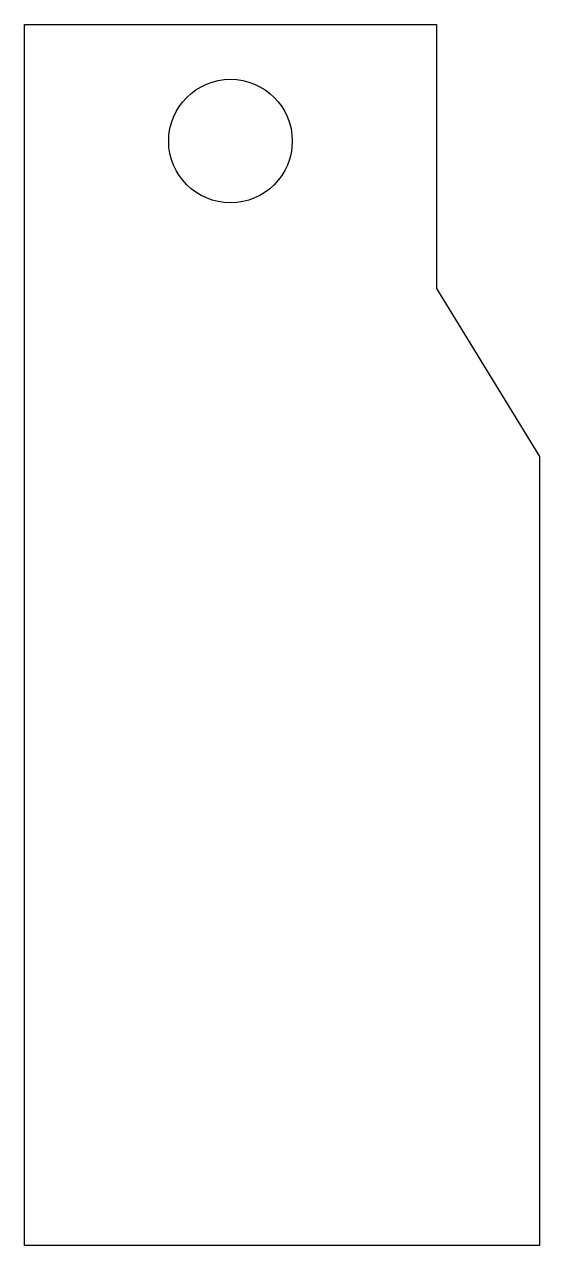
# Model space of a CAD drawing. Header units: millimetres. Extents: x -240 to 60, y -558 to 154.
import ezdxf

# ---------------------------------------------------------------- set-up
doc = ezdxf.new("R2010")
doc.units = ezdxf.units.MM

msp = doc.modelspace()

# ---------------------------------------------------------------- linework, layer by layer
at = {"color": 7, "linetype": 'Continuous', "lineweight": 25}
for p, q in [((-240, -558), (-240, 154)), ((-240, 154), (0, 154)), ((0, 154), (0, 0)), ((0, 0), (60, -98)), ((60, -98), (60, -558)), ((60, -558), (-240, -558))]:
    msp.add_line(p, q, dxfattribs=at)
msp.add_circle((-120, 86), 36, dxfattribs=at)

doc.saveas('drawing.dxf')
